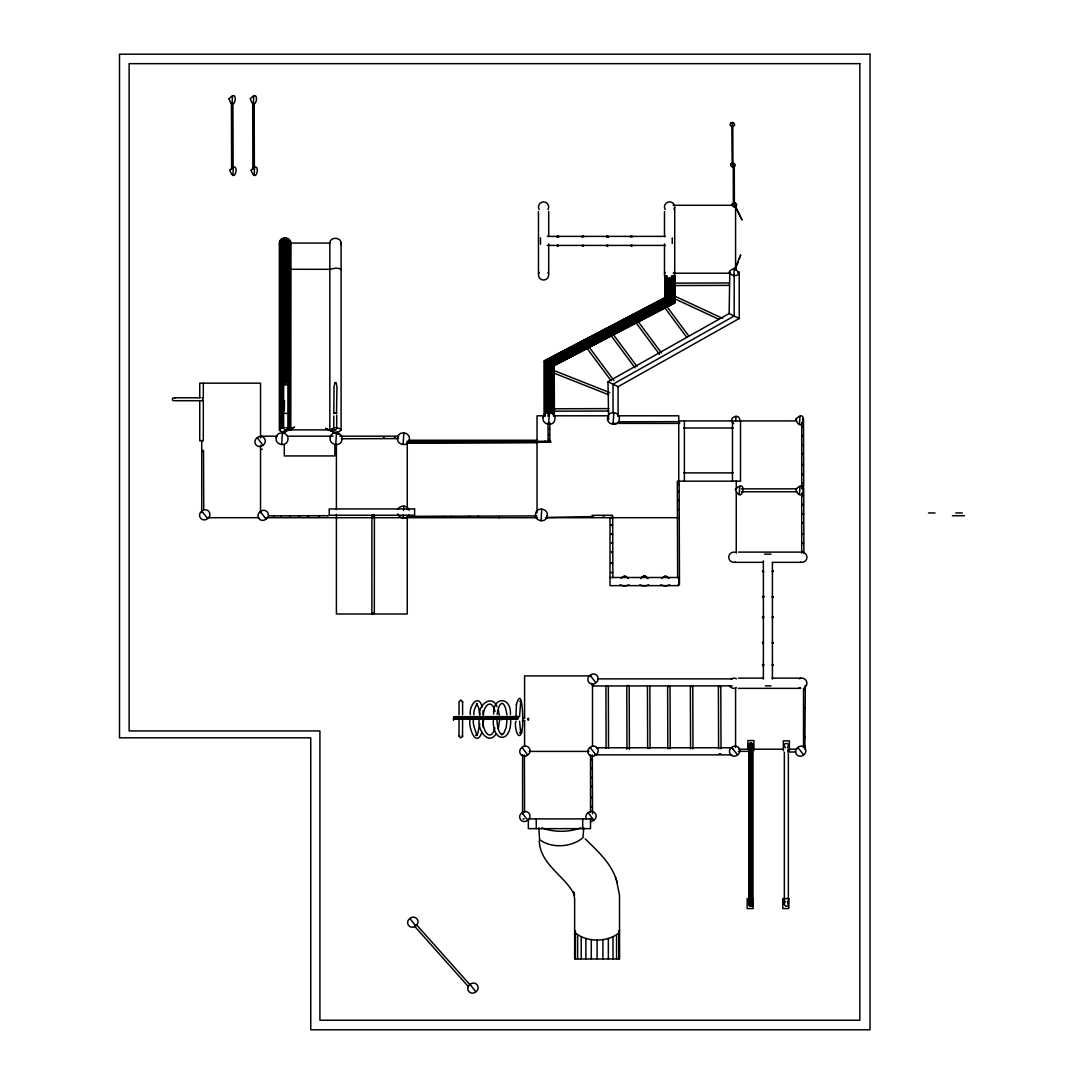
<?xml version="1.0" encoding="UTF-8"?>
<svg xmlns="http://www.w3.org/2000/svg" width="1084" height="1084" viewBox="0 0 1084 1084"><rect width="100%" height="100%" fill="white"/><g stroke="black" fill="none" stroke-linecap="round" stroke-linejoin="round"><path stroke-width="1.5" d="M371.866 613.679L371.907 515.523L373.167 514.534L374.414 515.523L374.332 613.896L372.489 614.411L372.232 613.083M667.365 276.108L664.844 276.027L664.749 297.68L674.831 302.842L674.939 276.054L673.449 275.986M544.303 416.297L544.303 360.931L664.926 297.748L664.844 276.027M665.427 298.046L665.522 276.068M666.321 276.095L666.226 298.466L545.821 361.704L544.303 360.931L664.926 297.748M667.351 277.748L667.27 299.008L546.878 362.232L546.878 412.896M668.571 277.802L668.489 299.631L548.097 362.855L548.097 416.31M669.885 277.734L669.79 300.309L549.412 363.533L545.821 361.704L545.821 413.031M671.186 277.789L671.091 300.973L550.713 364.197L549.412 363.533L549.412 416.351M674.939 276.054L672.405 276.122L672.31 301.582L551.932 364.82L551.932 413.004M673.449 276.108L673.354 302.111L552.962 365.349L550.713 364.197L550.713 412.936M674.262 276.095L674.153 302.517L553.748 365.755L552.962 365.349L552.962 414.725M674.654 302.761L674.668 299.428M674.682 296.095L674.763 276.081M333.804 415.958L333.777 427.028M336.731 415.023L336.65 428.288M334.55 413.451L333.818 413.099L334.035 385.945M336.541 413.316L336.961 385.985M515.957 716.7L516.445 704.275M519.534 716.7L520.794 700.562L519.71 701.334M284.279 410.592L284.536 400.795M284.957 384.495L285.092 379.603M481.079 719.004L517.745 719.044L517.745 716.646L481.323 716.646M483.545 719.735L483.003 727.134M454.332 716.687L454.223 719.044L454.223 716.646L479.304 716.646M232.084 103.386L232.491 95.948M232.924 174.809L233.331 167.37M253.331 103.386L253.737 95.948M254.171 174.809L254.577 167.37M507.109 719.22L506.187 727.391L503.748 733.312L501.472 734.6L502.705 734.288M510.618 719.234C511.973 743.814 491.567 743.096 493.396 718.624M281.677 444.508L282.409 432.923M335.755 444.508L336.474 432.923M403.126 444.508L403.844 432.923M403.126 517.813L403.302 514.914M403.573 510.523L403.844 506.228M541.038 520.713L541.756 509.128M548.639 424.251L549.358 412.665M613.083 424.251L613.801 412.665M732.242 126.692L732.513 122.478M732.811 167.193L733.082 162.966M734.247 206.881L734.518 202.654M733.8 275.959L734.288 268.236M735.697 421.107L736.009 416.242M739.762 420.917C740.657 412.001 726.253 418.126 733.678 423.559M739.207 494.101L739.708 486.377M799.491 423.966L799.978 416.242M799.491 494.101L799.978 486.377M763.068 596.688L763.637 595.983L763.285 597.812M521.987 729.722C523.748 726.592 522.732 682.229 516.404 704.586M499.548 719.803L498.301 728.814M748.787 749.586C745.169 742.337 755.887 740.711 751.795 747.824M751.795 901.522C756.239 907.281 745.331 907.281 749.789 901.522M788.366 753.597L788.366 903.88C788.136 909.3 781.672 904.462 785.344 901.603M493.667 714.058C492.854 695.603 511.648 696.673 510.401 714.546M319.252 517.217L319.428 516.336M604.005 516.878L603.111 516.878M515.998 721.185C513.816 724.776 518.166 743.082 521.716 732.106M521.675 732.472L522.027 729.424M470.361 714.559C468.667 706.307 478.627 692.473 482.136 707.134M473.925 714.79C472.787 709.546 478.572 702.296 476.486 703.773M479.792 724.071L477.637 733.814M453.491 720.304L453.437 718.069M459.006 714.79L459.006 701.7L460.808 700.047L462.597 701.7L462.597 714.79M462.597 701.7L462.353 702.527M462.597 718.665L462.529 736.659L460.334 737.838L459.074 735.806M285.092 432.069L281.095 431.418L279.455 429.874L279.455 243.033C279.496 236.42 290.675 236.42 290.729 243.033L290.526 430.443M290.526 244.347L290.729 243.033M340.904 244.577C342.869 237.247 329.888 235.838 329.834 243.263L329.834 429.969L334.007 427.855M409.942 441.567L410.457 442.272L410.565 441.418M417.028 441.567L417.435 442.286L417.841 441.567M425.998 441.567L426.391 442.286L426.798 441.567M443.654 441.418L444.223 442.028L444.426 441.242M444.548 441.73L443.708 441.73M468.789 441.418L469.697 441.418L468.844 441.73M478.667 441.73L477.773 441.527L478.667 441.418M488.735 441.418L489.291 442.028L489.507 441.242M507.19 441.554L506.458 442.042M525.225 441.445L525.022 442.245L524.453 441.635M534.1 442.096L533.423 441.635M534.1 442.204L534.195 441.445M545.062 441.486L544.71 442.245M548.978 434.44L548.761 435.24M548.856 439.521L549.425 438.871L548.694 439.264M611.444 525.13L612.46 524.9M611.579 534.493L612.528 534.087L611.457 534.209M611.715 542.772L612.46 543.409L611.471 542.84M611.511 551.919C612.663 553.721 611.769 550.387 611.715 552.555M611.335 562.989L612.528 563.111L611.457 562.989M611.511 572.271L612.528 572.501L611.39 572.731M591.891 768.922L591.146 768.285M592.149 777.729L591.01 777.377L591.756 778.055M591.349 797.987L591.878 797.214L591.01 797.77M678.069 484.196L678.936 484.548L677.879 484.304M677.988 491.526L678.95 491.526L677.879 491.648M678.069 500.252L678.936 500.605L677.879 500.361M678.015 509.453L678.936 509.683L677.879 509.453M677.866 518.03L678.936 517.908L678.028 518.355M802.146 435.768L803.325 435.768L802.417 436.215M802.336 444.738L802.946 445.416M802.201 445.199L803.217 444.968M802.336 453.708L802.946 454.386M803.203 454.061L802.526 453.491M802.282 464.779L802.946 465.348L803.054 464.575M802.81 465.348L802.404 464.494M803.271 474.521L802.336 474.06M803.19 473.965L802.404 473.884L803.054 474.616M803.203 483.071L802.201 483.193M803.339 488.478L803.258 489.101M802.851 504.317L802.607 505.09M803.393 513.965L802.472 514.168M802.458 533.897L803.393 533.653L802.39 534.005M802.512 542.935L803.407 543.165L802.472 543.49M802.512 551.593L803.393 551.946L802.472 551.499M805.127 708.042L804.884 707.527M805.019 745.914L803.935 745.914L804.992 745.589M374.414 515.523L373.167 516.499L371.907 515.523M497.149 714.41C499.439 699.099 504.968 700.264 506.919 714.952M479.724 714.505C478.274 704.668 492.326 694.004 496.973 706.687M483.22 714.966C484.358 703.421 492.312 699.302 495.036 711.524M763.122 642.365C763.421 640.346 763.421 645.441 763.122 643.354M583.802 236.895L582.935 236.109L582.067 236.895M632.541 236.895L631.674 236.109L630.807 236.895M482.014 732.161C475.781 749.315 467.882 725.941 470.171 719.126M279.455 429.874L281.095 428.329L285.092 427.679M341.094 243.263L341.094 429.969L339.455 431.527L335.471 432.164M338.113 434.128L325.593 428.397L334.848 432.692M280.81 516.133L281.041 517.285L281.163 516.079M298.683 516.336L298.967 517.271L299.536 516.756M307.666 516.336L308.059 517.163M308.506 516.756L307.612 516.472L308.52 516.743M318.615 516.336L318.899 517.271M319.428 517.014L319.021 516.065L318.574 516.878M394.481 437.543L395.213 438.207L394.549 437.299M443.654 516.553L444.548 516.553M450.754 516.553L451.649 516.553M468.844 516.418L469.643 516.418M499.412 517.705L498.965 516.797L498.857 517.8M592.365 516.133L592.921 517.122M739.22 259.022L740.684 254.808L734.952 268.873M494.9 727.96C491.066 742.364 482.366 732.215 482.908 719.207M738.109 261.962L735.372 269.035M763.177 570.712L763.664 572.379L763.122 571.918M550.333 371.5L551.106 369.563M674.031 209.551L674.709 206.99L674.709 273.778M287.111 428.966L286.42 429.765A1.531 1.45 0 0 1 284.957 429.765L284.658 429.549M450.876 441.242L451.201 442.042L537.041 441.865L537.041 442.719L407.354 443.058M488.843 441.242L489.06 442.028M498.857 441.554L499.087 442.421L499.317 441.554M516.214 442.042L515.591 441.486M525.225 441.554L524.453 441.947M548.978 428.6L549.493 429.21M544.425 441.54L545.062 442.096M545.062 442.204L545.157 441.445M281.745 433.072L282.788 433.044M203.304 451.513L202.694 450.808L202.356 451.513M611.335 525.252L612.324 524.9M590.956 759.437L592.162 759.559L590.956 759.681M590.956 768.407L591.891 768.122L591.105 768.19M592.149 768.637L590.956 768.637M803.149 427.15L802.146 426.798L803.19 427.245M802.146 444.846L803.19 444.643M803.271 454.169L802.526 454.386M802.336 482.719L802.946 483.396M802.336 504.643L803.461 504.995M803.515 504.887L802.716 505.212M333.818 413.099L336.745 413.126M735.887 269.415L735.44 268.412M398.126 509.358C400.01 504.575 407.923 505.279 409.115 510.212M408.831 514.683C406.961 519.466 399.034 518.762 397.855 513.83M732.364 203.792L735.033 202.694L736.497 204.104A2.29 2.29 0 0 1 736.402 205.743L733.732 206.841L732.256 205.418M340.904 269.618L339.455 268.507L335.471 268.168L329.834 269.32L289.333 269.279M273.547 516.472L274.347 516.472M383.519 437.421L384.251 437.299M496.133 733.705C488.179 746.673 476.499 728.299 479.399 719.18M476.499 735.386L477.488 734.627L475.917 735.264M558.639 236.895L557.786 236.109L556.919 236.895M608.436 236.895L607.568 236.109L606.701 236.895M336.528 384.928L336.257 382.747A1.531 1.518 0 0 0 334.793 382.733L334.468 384.901M558.639 236.854L557.786 236.122L556.919 236.854M608.436 236.854L607.568 236.122L606.701 236.854M338.655 434.21L338.316 433.085L337.815 434.101M425.998 441.662L426.798 441.662M435.077 441.662L435.714 442.231L435.483 441.459M450.795 441.418L451.201 442.042M499.494 442.218L499.209 441.513L498.681 442.218M515.496 441.445L515.591 442.204M545.238 442.042L545.062 441.378M611.39 562.881L612.257 562.704M803.271 427.15L802.526 427.326M802.39 514.073L803.244 513.518M591.105 786.903L592.013 786.456L591.146 786.808M591.349 806.482L591.756 807.336L591.105 806.604M804.856 737.581L803.949 737.134L804.992 736.93M593.815 685.508L592.42 685.508L591.769 683.354M731.117 748.245L732.174 747.892M735.331 269.36L735.535 268.629M787.35 747.743C791.808 741.984 780.9 741.984 785.344 747.743M574.642 930.628L575.401 932.999C586.986 942.43 607.23 942.43 618.815 932.999L619.574 930.628L618.815 930.777L618.815 958.961M273.71 516.133L273.832 517.271L274.347 516.336M289.78 516.133L290.133 517.136M290.241 517.217L290.404 516.336M592.826 517.217L593.043 516.472M582.311 341.961L584.249 340.525M606.349 329.238L608.273 327.802M630.861 315.796L632.799 314.36M286.677 385.145L287.423 383.953L286.704 382.747A1.531 1.518 0 0 0 285.255 382.733L284.509 383.912L285.214 385.118M336.27 429.549L335.972 429.765A1.531 1.45 0 0 1 334.509 429.765L333.831 428.966M417.11 441.581L417.841 441.662M515.591 441.378L515.496 442.137M548.761 428.803L549.331 429.359M533.545 441.554L534.277 441.635M611.471 533.762L612.46 533.856M612.135 543.572L612.135 542.772M803.19 420.158L803.203 419.711M802.472 488.369L802.716 488.301M803.515 513.721L802.512 514.073M591.349 786.171L591.349 786.984M804.992 690.21L805.127 689.763M608.652 419.657L607.988 381.717L729.139 313.533L739.234 318.506L739.234 271.894L737.757 271.894M607.988 381.717L618.07 386.69L739.234 318.506M288.561 430.443L294.604 427.042L282.274 433.288M283.507 433.153L285.62 432.028M544.493 416.31L544.466 361.013L665.427 297.992M553.748 365.755L674.831 302.842L553.694 365.728L553.748 416.283M289.78 516.269L290.133 517.271M478.098 516.174L478.545 516.445M735.372 206.367L742.039 220.011L735.928 207.545M580.753 827.932C568.423 832.417 554.154 832.417 541.837 827.932M802.404 426.527L803.325 426.798M802.404 435.483L803.271 435.66M612.257 525.537L611.308 525.13L612.365 524.805M612.257 534.493L611.335 534.209M612.257 563.504L611.471 563.436M803.258 496.201L802.39 496.038M286.759 413.397L284.469 413.302M731.456 679.004L732.174 679.004M732.174 685.86L593.111 685.982M517.773 716.321L517.773 718.719M734.708 268.304C748.814 281.149 716.659 273.94 735.237 268.317M582.677 236.136L582.067 236.854M631.416 236.136L630.807 236.854M476.337 735.101C478.925 738.136 471.242 723.665 473.735 719.139M802.946 474.738L802.201 474.521M802.987 495.334L802.607 496.133M546.634 517.474L592.135 516.607M231.461 103.088L232.924 103.088L233.128 167.641M732.174 164.063L731.808 126.516L732.811 126.516L732.933 162.424M671.186 276.135L672.405 276.122M674.343 283.141L729.342 282.965M674.343 285.553L729.356 285.377M553.667 408.79L608.68 408.614M553.68 411.202L608.693 411.026M802.607 419.047L803.501 419.047L803.718 486.242L801.93 486.255M619.235 421.825L679.722 421.635M679.722 423.424L612.528 423.383M341.446 438.763L398.573 438.586M260.539 449.291L262.274 449.291M201.732 450.51L203.535 450.497L203.724 509.304M801.903 487.936L803.691 487.922L803.908 553.45M268.94 515.876L327.747 515.686L327.747 517.488M408.451 516.323L536.837 515.903M610.888 517.258L612.69 517.258L612.88 577.731M678.11 584.466L679.465 584.452L679.126 481.161L677.324 481.161L677.635 577.691M804.856 749.207L805.317 685.373M738.38 751.375L749.627 751.334M795.832 751.998L787.811 752.025L787.797 749.721M718.963 753.827L720.982 753.814M523.057 818.894L524.141 818.894M591.187 818.894L592.542 818.881M408.397 441.608L550.78 441.256L550.78 442.231L406.73 442.611M673.164 205.282L732.201 205.282M547.271 236.38L665.495 236.38M289.333 243.073L329.861 243.073M547.271 245.418L665.495 245.418M729.817 271.894L729.139 313.533M673.164 273.222L730.521 273.222M175.269 397.787L199.957 397.787M175.269 400.714L199.957 400.714M545.482 415.795L537.041 415.795L537.041 512.691M553.91 415.795L607.894 415.795M618.015 415.795L678.747 415.795L678.747 481.161L740.507 481.161L740.507 420.944M678.747 420.944L732.161 420.944M796.672 420.917L732.472 420.944L732.472 481.161M683.706 428.004L733.231 428.004M334.861 429.887L284.279 429.887L284.279 433.153M260.539 436.174L277.396 436.174M287.517 436.174L333.032 436.174M339.78 436.174L398.817 436.174M408.803 440.253L537.041 440.253M683.706 472.881L733.231 472.881M741.293 488.857L796.672 488.857M741.293 491.797L796.672 491.797M928.487 512.962L935.031 512.962M955.749 512.962L962.294 512.962M952.416 515.727L964.503 515.727M206.773 517.705L258.859 517.705M265.594 517.705L537.041 517.705M545.482 517.705L678.747 517.705M738.421 552.108L800.656 552.108M764.491 554.141L770.954 554.141M735.02 562.339L763.448 562.339M772.228 562.339L800.656 562.339M762.377 571.187L763.271 571.187M772.445 571.187L773.19 571.187M610.021 577.501L678.747 577.501L678.747 585.645L610.021 585.645L610.021 517.705M762.377 596.715L764.003 596.715M772.445 596.715L773.19 596.715M762.377 617.094L764.003 617.094M772.445 617.094L773.19 617.094M762.377 642.622L763.271 642.622M772.445 642.622L773.19 642.622M762.377 664.804L764.003 664.804M772.445 664.804L773.19 664.804M590.861 675.901L524.575 675.901L524.575 717.581M738.421 678.123L763.448 678.123M772.228 678.123L800.656 678.123M597.799 678.882L731.822 678.882M765.412 685.874L770.954 685.874M738.421 688.354L800.656 688.354M454.02 716.809L517.678 716.687M453.939 716.998L517.542 716.998M453.884 717.242L517.502 717.242M453.844 717.54L517.474 717.54M453.83 717.852L517.461 717.852M453.844 718.164L517.474 718.164M522.366 718.069L524.697 718.069M453.884 718.448L517.502 718.448M453.939 718.692L517.61 718.882M454.128 719.004L479.806 719.004M500.632 719.586L501.987 719.586M522.366 720.467L524.697 720.467M596.241 747.77L719.275 747.77M720.887 747.77L731.822 747.77M738.881 749.22L748.827 749.22M752.147 749.22L783.624 749.22M788.596 749.22L796.889 749.22M529.209 751.415L588.869 751.415M594.682 754.857L731.822 754.857M335.471 427.787L339.455 428.424L341.094 429.969M803.081 464.494L802.146 464.779L802.797 465.361M802.865 495.334L803.542 495.794L802.716 496.242M802.716 523.26L803.136 522.42L802.472 523.138M611.715 552.596L612.324 551.919M299.536 516.594L298.683 516.878M286.542 427.76L290.729 429.874M735.413 205.743L735.792 206.841L734.749 206.475M802.404 436.283L803.352 435.89M611.579 518.437L612.379 517.908M502.326 734.6C498.545 734.18 496.865 724.451 496.906 718.638M519.656 732.662L520.74 733.434L519.575 721.185M552.704 370.023L609.736 392.598M551.81 372.259L608.856 394.847M799.247 687.663L800.48 688.177M673.029 295.349L722.689 318.411M673.516 298.222L718.665 319.197M280.2 269.835C279.279 267.301 288.588 267.585 290.729 269.266M544.954 361.27L545.74 361.677M373.75 612.961L374.373 613.679M673.354 302.043L674.654 302.734M203.209 450.944L202.302 451.391M749.789 747.824L748.787 745.535M787.35 901.603L788.366 903.88M470.348 985.18L416.432 924.679L414.616 926.292L468.518 986.792M797.865 747.472L803.542 754.857A4.702 4.702 0 0 1 796.496 754.396A4.702 4.702 0 0 1 797.865 747.472A4.702 4.702 0 0 1 804.924 747.933A4.702 4.702 0 0 1 803.542 754.857M731.781 747.472L737.459 754.857A4.702 4.702 0 0 1 730.413 754.396A4.702 4.702 0 0 1 731.781 747.472A4.702 4.702 0 0 1 738.841 747.933A4.702 4.702 0 0 1 737.459 754.857M590.157 675.346L595.834 682.73A4.702 4.702 0 0 1 588.788 682.27A4.702 4.702 0 0 1 590.157 675.346A4.702 4.702 0 0 1 597.216 675.806A4.702 4.702 0 0 1 595.834 682.73M590.157 747.472L595.834 754.857A4.702 4.702 0 0 1 588.788 754.396A4.702 4.702 0 0 1 590.157 747.472A4.702 4.702 0 0 1 597.216 747.933A4.702 4.702 0 0 1 595.834 754.857M591.498 811.428A4.702 4.702 0 0 0 588.178 812.797L593.856 820.195A4.702 4.702 0 0 1 590.536 821.564M527.705 754.857A4.702 4.702 0 0 0 529.073 747.933A4.702 4.702 0 0 0 522.027 747.472L527.705 754.857A4.702 4.702 0 0 1 524.371 756.239M257.274 437.787L262.951 445.185A4.702 4.702 0 0 1 255.905 444.725A4.702 4.702 0 0 1 257.274 437.787A4.702 4.702 0 0 1 264.333 438.248A4.702 4.702 0 0 1 262.951 445.185M522.027 812.797L527.705 820.195A4.702 4.702 0 0 1 520.645 819.734A4.702 4.702 0 0 1 522.027 812.797A4.702 4.702 0 0 1 523.003 812.051M260.35 511.662L266.027 519.06A4.702 4.702 0 0 1 258.981 518.599A4.702 4.702 0 0 1 260.35 511.662A4.702 4.702 0 0 1 267.409 512.136A4.702 4.702 0 0 1 266.027 519.06M201.895 511.133L207.572 518.531A4.702 4.702 0 0 1 200.526 518.071A4.702 4.702 0 0 1 201.895 511.133A4.702 4.702 0 0 1 208.955 511.594A4.702 4.702 0 0 1 207.572 518.531M470.117 984.421L475.781 991.819A4.702 4.702 0 0 1 468.735 991.359A4.702 4.702 0 0 1 470.117 984.421A4.702 4.702 0 0 1 477.163 984.882A4.702 4.702 0 0 1 475.781 991.819M409.982 918.487L415.646 925.885A4.702 4.702 0 0 1 408.6 925.424A4.702 4.702 0 0 1 409.982 918.487A4.702 4.702 0 0 1 417.028 918.947A4.702 4.702 0 0 1 415.646 925.885M666.972 306.65L688.733 335.932M664.058 306.758L686.795 337.368M637.731 321.013L661.47 352.964M635.807 322.449L659.533 354.4M613.219 334.455L636.958 366.406M611.295 335.891L635.021 367.842M589.195 347.178L613.91 380.47M587.257 348.628L610.983 380.579M585.157 838.826C597.203 850.791 610.956 862.756 616.227 879.517M476.662 703.638L478.721 708.015L479.833 715.359M280.2 245.58L279.455 243.033M462.353 735.399L462.597 736.226M616.511 880.411L619.492 895.235L619.574 958.961L574.642 958.961L574.642 898.704L573.477 891.888L574.561 895.113C565.089 875.533 540.347 865.113 539.236 840.886M615.495 877.362L617.257 882.593M732.811 748.8L733.028 749.545M338.655 434.047L337.707 433.803M498.45 710.725L499.29 715.115M482.908 710.847L483.396 715.155M749.613 749.071L749.627 750.995M612.609 517.054L612.609 515.266L592.27 515.334L592.284 517.122M546.973 515.876L546.973 517.678M537.041 517.556L537.041 518.26M734.261 166.204L734.383 203.751M733.245 166.204L733.367 203.751M721.009 748.773L720.806 686.606L718.394 686.619L718.597 748.787M692.974 748.773L692.771 686.606L690.359 686.619L690.562 748.787M670.237 748.773L670.034 686.606L667.622 686.619L667.825 748.787M649.858 686.186L650.048 748.353L647.649 748.366L647.446 686.199M629.181 685.413L629.384 749.261M626.769 685.427L626.972 749.274M608.327 686.131L608.531 748.299M605.915 686.131L606.119 748.312M592.325 755.047L592.514 813.84M549.818 422.868L549.873 441.269L548.07 441.269L548.016 422.882M524.385 755.047L524.575 812.16M254.374 167.641L254.198 103.088L252.708 103.088L252.87 169.307M231.434 103.088L231.624 169.307M803.515 688.489L803.515 747.526M801.713 422.584L801.713 488.857M801.713 493.45L801.713 553.111M789.369 750.806L789.369 740.846L783.339 740.846L783.339 750.806M784.342 752.201L784.342 903.88M772.418 562.596L772.418 679.126M763.38 560.902L763.38 679.126M753.908 750.521L753.908 740.548L747.879 740.548L747.879 748.854M752.73 744.844L752.73 904.49M752.526 744.207L752.526 905.126M752.215 743.665L752.215 905.682M751.795 743.245L751.795 906.102M751.307 742.987L751.307 906.359M750.792 742.892L750.792 906.454M750.264 742.987L750.264 906.359M749.789 743.245L749.789 906.102M749.369 743.665L749.369 905.682M749.044 744.207L749.044 749.261M749.044 750.223L749.044 905.126M748.854 744.844L748.854 749.925M748.854 750.643L748.854 904.49M748.787 750.86L748.787 903.812M736.253 480.578L736.253 488.857M736.253 491.797L736.253 553.111M735.575 205.282L735.575 269.916M735.575 688.489L735.575 747.526M734.193 275.173L734.193 316.013L613.029 384.197L613.029 412.909M684.383 420.944L684.383 481.161M672.243 237.843L672.243 243.385M664.492 211.543L664.492 236.569M664.492 243.886L664.492 273.778M631.444 235.594L631.444 236.353M631.444 245.526L631.444 246.42M618.07 386.69L618.07 416.364M616.566 935.207L616.566 958.961M613.002 937.104L613.002 958.961M608.341 938.554L608.341 958.961M607.338 235.594L607.338 237.084M607.338 245.526L607.338 246.42M602.921 939.462L602.921 958.961M597.108 939.774L597.108 958.961M592.514 684.234L592.514 745.914M591.295 939.462L591.295 958.961M590.523 754.789L590.523 812.146M585.875 938.554L585.875 958.961M583.761 827.675L583.002 837.634C571.756 847.376 551.526 848.704 539.588 839.626L538.816 827.81M582.704 235.594L582.704 236.353M582.704 245.526L582.704 246.42M582.704 818.894L582.704 828.65M581.214 937.104L581.214 958.961M577.65 935.207L577.65 958.961M575.401 930.777L575.401 958.961M557.542 235.594L557.542 237.084M557.542 245.526L557.542 246.42M554.398 416.31L554.236 365.999L554.236 416.31M548.694 211.543L548.694 236.569M548.694 243.886L548.694 273.778M545.008 361.284L545.008 414.657M540.51 237.843L540.51 244.306M538.463 211.543L538.463 273.778M536.268 818.894L536.268 828.65M524.575 720.914L524.575 745.914M522.583 754.789L522.583 813.827M459.006 718.665L459.006 736.226M407.259 440.971L407.259 509.588M407.259 517.596L407.259 614.005L336.406 614.005L336.406 514.222M336.406 444.169L336.406 509.588M334.861 444.535L334.861 455.93L284.279 455.93L284.279 444.535M290.526 241.718L290.526 429.305M289.97 240.499L289.97 428.776M289.076 239.442L289.076 428.329M287.91 238.629L287.91 427.977M286.542 238.128L286.542 382.395M285.092 237.952L285.092 384.007M283.629 238.128L283.629 427.76M282.274 238.629L282.274 427.977M281.095 239.442L281.095 428.329M280.2 240.499L280.2 430.971M279.645 241.718L279.645 430.443M260.539 438.017L260.539 383.18L199.754 383.18L199.754 397.787M260.539 445.402L260.539 512.718M203.304 383.18L203.304 397.787M203.304 400.714L203.304 440.795L199.754 440.795L199.754 400.714M201.732 440.348L201.732 512.664M539.154 209.551A5.108 5.108 0 0 1 543.585 201.881A5.108 5.108 0 0 1 548.016 209.551M548.016 272.369A5.108 5.108 0 0 1 543.585 280.038A5.108 5.108 0 0 1 539.154 272.369M174.551 400.511A1.463 1.463 0 0 1 172.627 400.091A1.463 1.463 0 0 1 172.884 398.14A1.463 1.463 0 0 1 174.849 398.221M202.6 400.281A1.436 1.179 -90 0 0 202.6 398.221A1.518 1.247 -90 0 0 202.058 397.842M202.6 400.389A1.518 1.247 -90 0 1 201.421 400.768M735.196 562.162A5.108 5.108 0 0 1 728.746 557.217A5.108 5.108 0 0 1 735.196 552.284M804.369 552.786A5.108 5.108 0 0 1 800.48 562.162M736.429 687.663A5.108 5.108 0 0 1 729.437 685.793M731.307 678.814A5.108 5.108 0 0 1 736.429 678.814M799.247 678.814A5.108 5.108 0 0 1 806.239 680.684A5.108 5.108 0 0 1 804.369 687.663M586.458 819.219A4.702 4.702 0 0 1 588.178 812.797M592.718 811.577A4.702 4.702 0 0 1 593.856 820.195M524.128 811.577A4.702 4.702 0 0 1 528.667 819.45M523.166 756.076A4.702 4.702 0 0 1 522.027 747.472M648.788 584.791A10.379 10.379 0 0 1 639.804 584.791M640.901 578.504A8.984 8.984 0 0 1 644.424 575.794A8.55 8.55 0 0 1 647.893 578.504M629.059 584.791A10.379 10.379 0 0 1 620.075 584.791M621.173 578.504A8.984 8.984 0 0 1 624.696 575.794A8.55 8.55 0 0 1 628.164 578.504M669.763 584.791A10.379 10.379 0 0 1 660.779 584.791M661.877 578.504A8.984 8.984 0 0 1 665.4 575.794A8.55 8.55 0 0 1 668.869 578.504M640.685 578.504A8.984 8.984 0 0 1 644.208 575.794A8.55 8.55 0 0 1 647.69 578.504M732.12 205.459A2.29 2.29 0 0 1 732.215 203.833M674.031 272.369A5.108 5.108 0 0 1 674.031 277.49M665.169 277.49A5.108 5.108 0 0 1 665.169 272.369M665.169 209.551A5.108 5.108 0 0 1 667.649 202.261A5.108 5.108 0 0 1 674.546 205.662M527.935 718.949C528.287 723.163 529.331 716.185 527.935 718.949M229.049 98.888C234.523 115.31 239.605 86.314 229.049 98.888M229.889 170.31C235.363 186.733 240.431 157.736 229.889 170.31M250.296 98.888C255.77 115.31 260.851 86.314 250.296 98.888M251.136 170.31C256.61 186.733 261.691 157.736 251.136 170.31M763.068 617.067C763.353 620.888 763.515 614.411 763.068 617.067M763.068 664.777C763.353 668.584 763.515 662.121 763.068 664.777M276.244 437.489C274.279 444.914 286.826 447.557 287.843 439.941C289.807 432.516 277.26 429.874 276.244 437.489M330.308 437.489C328.344 444.914 340.904 447.557 341.907 439.941C343.872 432.516 331.325 429.874 330.308 437.489M397.679 437.489C395.714 444.914 408.275 447.557 409.278 439.941C411.243 432.516 398.695 429.874 397.679 437.489M535.591 513.708C533.626 521.119 546.187 523.762 547.19 516.147C549.154 508.721 536.607 506.079 535.591 513.708M543.192 417.232C541.228 424.657 553.788 427.299 554.791 419.684C556.756 412.259 544.209 409.617 543.192 417.232M607.636 417.232C605.671 424.657 618.232 427.299 619.235 419.684C621.2 412.259 608.652 409.617 607.636 417.232M735.453 489.426C742.269 506.756 748.353 476.147 735.453 489.426M795.737 419.291C802.539 436.622 808.623 406.012 795.737 419.291M795.737 489.426C802.539 506.756 808.623 476.147 795.737 489.426M772.675 571.417C772.553 573.978 772.377 568.558 772.675 571.417M772.675 596.945C772.377 599.804 772.553 594.371 772.675 596.945M772.675 617.324C772.553 619.899 772.377 614.465 772.675 617.324M772.675 642.853C772.499 645.441 772.499 640.265 772.675 642.853M772.675 665.034C772.499 667.622 772.499 662.446 772.675 665.034M459.711 441.418L460.564 441.838L459.765 441.418M735.209 205.96L736.361 206.394L735.209 205.96M730.643 123.142L730.359 123.617A2.29 2.29 0 0 0 730.264 125.243L731.727 126.652L734.396 125.554A2.29 2.29 0 0 0 734.505 123.928L733.028 122.506L730.643 123.142M731.212 163.643L730.928 164.104A2.29 2.29 0 0 0 730.819 165.73L732.296 167.153L734.966 166.055A2.29 2.29 0 0 0 735.06 164.416L733.597 163.006L731.212 163.643M558.639 245.512L556.919 245.512L558.639 245.512M583.802 245.512L582.23 245.621L583.802 245.512M608.436 245.512L606.701 245.512L608.436 245.512M632.541 245.512L630.807 245.512L632.541 245.512M870.032 54.2L119.497 54.2L119.497 737.811L310.756 737.811L310.756 1029.8L870.032 1029.8L870.032 54.2M859.842 63.658L129.131 63.658L129.131 730.941L319.916 730.941L319.916 1020.234L859.842 1020.234L859.842 63.658M414.616 508.938L329.211 508.938L329.211 515.252L414.616 515.252L414.616 508.938M590.523 818.894L528.342 818.894L528.342 828.65L590.523 828.65L590.523 818.894M753.19 898.609L747.161 898.609L747.161 908.568L753.19 908.568L753.19 898.609M788.813 898.582L782.784 898.582L782.784 908.541L788.813 908.541L788.813 898.582"/></g></svg>
